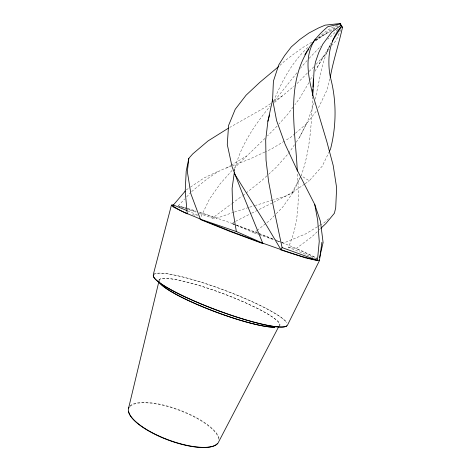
<?xml version="1.0" encoding="UTF-8"?>
<svg xmlns="http://www.w3.org/2000/svg" width="471" height="471" viewBox="0 0 471 471"><rect width="100%" height="100%" fill="white"/><g stroke="black" fill="none" stroke-linecap="round" stroke-linejoin="round"><path stroke-width="0.35" stroke-dasharray="2.35 1.77" d="M312.538 96.626C311.502 123.272 310.336 150.426 301.128 175.742L309.312 180.787L322.235 166.163L328.952 152.251M159.068 280.757L159.015 280.327L159.51 281.617M234.476 171.362L234.776 169.242C240.604 145.362 254.74 124.809 270.171 106.105M315.046 99.198C319.791 80.506 321.687 60.765 330.842 43.432M329.806 78.863L326.974 90.114L317.813 109.131M233.787 212.25L216.625 218.232L199.009 212.291M234.952 221.647L231.62 223.554L235.635 225.008M314.204 102.69L307.875 120.67L299.438 137.526L296.159 142.319M316.753 258.932L288.323 247.269C299.303 223.984 299.073 197.667 297.407 172.527M273.675 101.218C281.782 80.912 292.721 61.036 309.117 46.223M327.062 51.875L331.019 43.632M340.763 29.673L336.206 40.371L332.238 45.045M317.254 231.708L312.079 236.595L296.041 248.676L312.815 256.242L317.819 259.038M201.164 216.507L209.324 199.339L220.151 183.831L232.403 170.055M300.18 177.72L293.221 192.233L282.647 207.175L275.052 214.941M315.011 71.274L322.117 58.557L330.306 45.351M310.548 79.493L312.479 75.696M299.438 137.526L306.509 123.791L316.076 111.386M317.277 67.488L321.799 59.593L329.2 49.096M300.786 176.372L291.961 192.839L273.209 202.489M308.941 82.66L299.15 99.051L294.887 104.727M294.522 144.721L288.794 153.11L276.059 167.464L267.457 175.347M293.18 106.994L287.634 114.371L279.026 123.955M296.924 72.817L273.845 101.648M313.81 66.917L307.846 72.616M307.174 60.488L300.339 68.277M316.088 64.286L325.355 54.365M309.106 58.345L320.91 46.028M277.107 126.087L267.54 135.866M178.221 205.821L184.679 198.98M186.669 196.872L190.643 192.668M337.742 29.449L332.479 35.095L327.781 39.205M274.546 215.459L269.477 220.64L257.425 230.148M264.979 138.403L233.899 168.512M315.423 40.636C322.182 34.148 329.235 27.477 338.637 25.24M319.32 229.754L320.357 228.776M328.481 218.709L324.172 222.701L320.457 224.95M279.874 65.445L284.619 61.065L294.446 53.506L304.189 46.635L311.82 42.19M266.916 175.842L261.54 180.77L246.251 192.898M307.322 73.093L296.689 83.915M294.987 133.634L290.601 137.391L285.037 140.758M295.535 133.169L306.509 123.791M274.558 102.448L294.463 85.781M191.638 191.615C203.719 181.676 215.653 170.673 231.031 166.34M257.743 232.951L231.915 223.36L253.987 232.862L256.854 230.602M315.794 40.394L329.282 30.703L338.096 26.105M199.274 213.41L212.415 218.144L231.373 203.937M231.944 203.513L242.253 195.889M242.824 195.465L245.685 193.345M304.525 184.114L291.961 192.839L293.221 192.233L285.885 196.03L273.468 199.916M305.126 183.696L309.312 180.787M315.8 40.559L323.854 35.131L335.87 27.93M186.298 189.884L189.89 187.476M190.49 187.075L204.255 177.85L219.086 170.861M270.66 103.608L264.602 107.618L229.771 127.406M273.692 101.606L282.783 95.589M317.625 38.498L329.253 32.046M284.419 141.129L271.437 148.995L265.52 151.733M317.354 226.822L305.579 233.934L283.465 243.101L280.486 242.065M317.978 226.445L319.833 225.321M226.357 168.165L230.672 165.562M231.285 165.191L246.698 155.907M235.6 221.317L251.125 213.475M251.773 213.151L271.944 203.131M264.861 152.039L249.73 159.045L231.697 166.08M234.47 212.021L249 207.381M272.78 200.134L255.317 205.468M249.701 207.169L254.617 205.68M212.415 218.144L216.713 217.949M288.323 247.269L296.171 248.4M192.533 214.652L197.567 215.736M179.516 206.463L196.313 211.408M187.246 208.317L178.533 205.933L196.513 212.409M187.911 208.518L195.901 210.967M199.257 212.074L231.72 223.278M253.987 232.862L258.744 234.517M259.421 234.752L273.692 239.71M276.412 240.652L279.809 241.829M236.307 225.256L258.344 233.475M259.074 233.457L273.739 239.18M259.015 233.74L273.722 239.48M275.07 239.704L279.815 241.635M280.498 241.906L283.206 243.012M277.607 241.04L279.521 241.817M282.076 242.859L283.465 243.101L303.083 251.384L316.447 257.955M187.682 210.908L197.796 215.106M234.776 169.242L234.799 171.415M158.963 280.233A64.486 9.873 20.5 0 1 225.374 294.516A64.486 9.873 20.5 0 1 279.256 326.097M154.052 274.175A71.533 10.662 20.5 0 1 221.105 288.964A71.533 10.662 20.5 0 1 286.933 322.841M158.904 280.157A64.568 9.885 20.5 0 1 223.413 293.716A64.568 9.885 20.5 0 1 279.786 325.549M153.487 275.005A71.451 10.65 20.5 0 1 218.173 287.958A71.451 10.65 20.5 0 1 286.845 322.859M130.014 405.955A48.124 15.943 20.5 0 1 179.245 409.9A48.124 15.943 20.5 0 1 219.133 439.219M130.208 406.373A47.789 15.855 20.5 0 1 179.11 410.27A47.789 15.855 20.5 0 1 218.709 439.408"/><path stroke-width="0.71" d="M320.875 228.288L326.044 223.401L334.41 213.222L335.705 207.74L336.624 187.758L333.185 165.409L326.85 141.683L312.779 94.683L314.08 70.167L315.423 62.166L318.743 52.587L322.735 44.25L331.802 32.01L341.134 25.175L340.456 23.944L327.987 26.6C318.408 34.336 310.884 44.144 304.867 54.83M272.603 99.605L276.601 120.629L285.108 144.226L297.054 169.848L314.746 204.473L317.695 220.357L319.244 241.429L317.407 260.64L305.373 257.837L280.757 249.871L282.1 247.616L272.756 203.543L268.588 181.435L266.033 160.122L265.703 140.011L267.887 121.265L272.603 99.605L273.41 81.183L278.708 64.986L284.59 55.602L291.319 46.882L299.827 39.458L308.87 33.052L318.673 27.907L325.12 25.157L339.921 23.55L340.615 24.492L340.456 23.944M312.573 95.89L312.879 89.284M312.985 87.082L313.356 79.01M332.302 41.154L341.71 26.193L341.134 25.175M228.523 128.106L208.035 140.935L192.716 153.929L188.836 158.327L187.34 171.597L190.867 193.787L200.528 219.592L229.919 231.396L262.906 243.625L241.876 192.038L232.103 166.852L227.269 144.497L228.57 125.474L235.223 109.296L246.068 95.213L259.804 82.348L278.82 66.417M321.893 242.271L319.479 260.551L287.334 325.473M234.281 172.78L232.109 188.335L232.668 209.159L236.348 231.532L262.789 243.177L230.107 231.061L200.964 219.368L236.348 231.532M188.836 158.327L186.204 171.167L185.191 191.367L187.27 213.875L173.299 207.034L171.426 205.185L153.334 274.41M319.55 257.808L323.094 242.547L320.445 221.382L314.746 204.473M128.542 408.363L158.727 282.182M341.71 26.193L342.458 27.471C338.82 44.256 333.197 60.541 330.218 77.48M173.204 205.232L185.368 190.955M267.887 121.265L269.577 114.989M329.276 151.591L330.554 148.942C336.482 125.775 336.635 100.812 330.518 77.697C329.105 71.616 328.764 65.428 328.923 59.205C329.306 47.129 333.698 35.019 341.728 25.911M315.387 39.04C303.724 56.025 308.299 76.078 312.779 94.683M278.832 326.427L217.949 443.223A48.124 15.943 20.5 0 1 164.314 438.301A48.124 15.943 20.5 0 1 129.107 407.091M307.21 51.498C285.797 87.035 295.576 131.933 297.289 171.079M307.999 50.35L308.788 49.202M171.426 205.185L172.61 205.221M317.554 260.339L319.479 260.551L319.067 259.886M282.1 247.616L317.236 260.222C298.679 256.507 280.928 249.377 263.036 243.289M187.011 210.625L173.528 205.02L171.797 204.973C180.122 211.715 190.979 214.735 200.628 219.256M340.657 25.116L341.251 25.846M342.458 27.471L341.769 26.529L341.922 27.071M234.829 174.311L264.643 222.283L280.899 249.542M339.921 23.55L340.668 24.833M286.827 325.814A71.451 10.65 20.5 0 1 213.828 309.023A71.451 10.65 20.5 0 1 153.487 275.005M274.934 327.18A64.568 9.885 20.5 0 1 210.107 309.794A64.486 9.873 20.5 0 1 159.186 281.982M159.127 281.911A64.568 9.885 20.5 0 0 210.107 309.794A64.486 9.873 20.5 0 0 274.846 327.192M217.531 443.388A47.789 15.855 20.5 0 1 169.572 440.55A47.789 15.855 20.5 0 1 128.583 411.248M286.921 325.802A71.533 10.662 20.5 0 1 213.834 308.988A71.533 10.662 20.5 0 1 153.422 274.929"/></g></svg>
